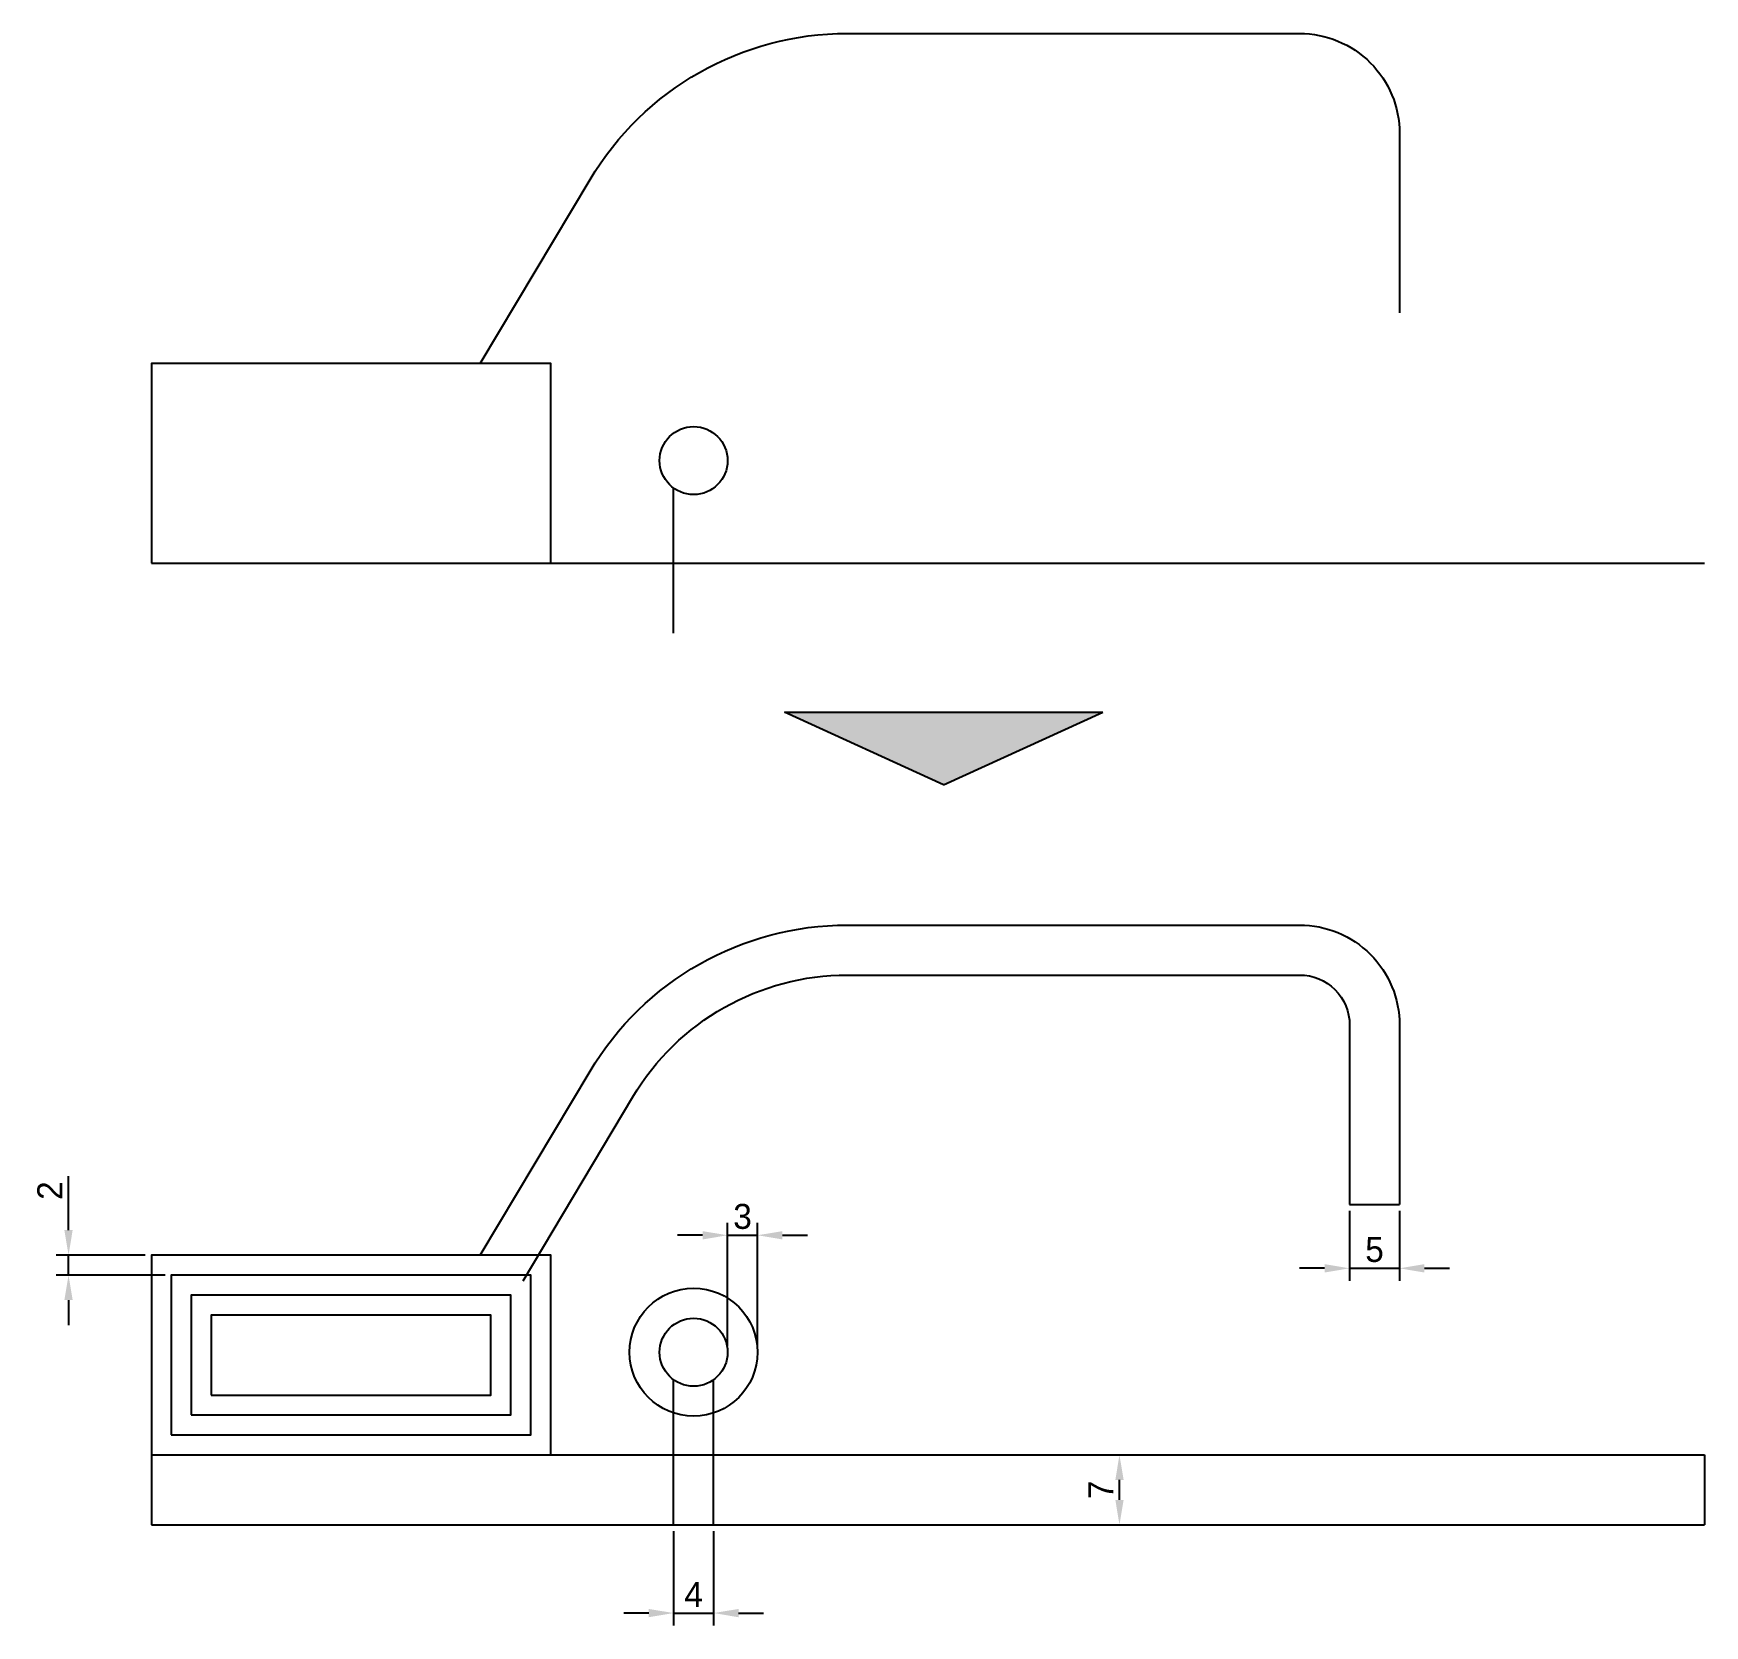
# Model space of a CAD drawing. Header units: millimetres. Extents: x 581 to 749, y 49 to 208.
import ezdxf

# ---------------------------------------------------------------- set-up
doc = ezdxf.new("R2010")
doc.units = ezdxf.units.MM
doc.dimstyles.new('ISO-25', dxfattribs={"dimtxt": 2.5, "dimasz": 2.5, "dimexe": 1.25, "dimexo": 0.625, "dimtad": 1, "dimtxsty": 'Standard', "dimcen": 2.5, "dimadec": 0, "dimazin": 0, "dimtfac": 1, "dimtmove": 0, "dimatfit": 3, "dimfxl": 1, "dimarcsym": 0})

# ---------------------------------------------------------------- blocks, each defined once
blk = doc.blocks.new('*D1')
at = {"color": 0, "lineweight": -2, "transparency": 16777216}
for p, q in [((584.74, 88.5), (584.74, 93.92)), ((592.41, 86), (583.49, 86)), ((584.74, 84), (584.74, 86)), ((594.41, 84), (583.49, 84)), ((584.74, 81.5), (584.74, 79))]:
    blk.add_line(p, q, dxfattribs=at)
at = {"color": 0, "transparency": 16777216}
for points in [[(584.32, 88.5), (585.15, 88.5), (584.74, 86)], [(584.32, 81.5), (585.15, 81.5), (584.74, 84)]]:
    blk.add_solid(points, dxfattribs=at)
at = {"layer": 'Defpoints', "color": 0, "transparency": 16777216}
for p in [(584.74, 86), (593.03, 86), (595.03, 84)]:
    blk.add_point(p, dxfattribs=at)
at = {"color": 0, "transparency": 16777216, "insert": (582.86, 92.46), "char_height": 2.5, "attachment_point": 5, "rotation": 90}
blk.add_mtext('2', dxfattribs=at)
blk = doc.blocks.new('*D2')
at = {"color": 0, "lineweight": -2, "transparency": 16777216}
for p, q in [((645.33, 58.37), (645.33, 48.92)), ((649.33, 58.37), (649.33, 48.92)), ((642.83, 50.17), (640.33, 50.17)), ((645.33, 50.17), (649.33, 50.17)), ((651.83, 50.17), (654.33, 50.17))]:
    blk.add_line(p, q, dxfattribs=at)
at = {"color": 0, "transparency": 16777216}
for points in [[(642.83, 50.58), (642.83, 49.75), (645.33, 50.17)], [(651.83, 50.58), (651.83, 49.75), (649.33, 50.17)]]:
    blk.add_solid(points, dxfattribs=at)
at = {"layer": 'Defpoints', "color": 0, "transparency": 16777216}
for p in [(645.33, 59), (649.33, 59), (649.33, 50.17)]:
    blk.add_point(p, dxfattribs=at)
at = {"color": 0, "transparency": 16777216, "insert": (647.33, 52.04), "char_height": 2.5, "attachment_point": 5}
blk.add_mtext('4', dxfattribs=at)
blk = doc.blocks.new('*D3')
at = {"color": 0, "lineweight": -2, "transparency": 16777216}
for p, q in [((713.01, 90.43), (713.01, 83.43)), ((718.01, 90.43), (718.01, 83.43)), ((710.51, 84.68), (708.01, 84.68)), ((713.01, 84.68), (718.01, 84.68)), ((720.51, 84.68), (723.01, 84.68))]:
    blk.add_line(p, q, dxfattribs=at)
at = {"color": 0, "transparency": 16777216}
for points in [[(710.51, 85.1), (710.51, 84.26), (713.01, 84.68)], [(720.51, 85.1), (720.51, 84.26), (718.01, 84.68)]]:
    blk.add_solid(points, dxfattribs=at)
at = {"layer": 'Defpoints', "color": 0, "transparency": 16777216}
for p in [(713.01, 91.06), (718.01, 91.06), (718.01, 84.68)]:
    blk.add_point(p, dxfattribs=at)
at = {"color": 0, "transparency": 16777216, "insert": (715.51, 86.55), "char_height": 2.5, "attachment_point": 5}
blk.add_mtext('5', dxfattribs=at)
blk = doc.blocks.new('*D4')
at = {"color": 0, "lineweight": -2, "transparency": 16777216}
for p, q in [((682.13, 66), (691.22, 66)), ((689.97, 61.5), (689.97, 63.5)), ((682.13, 59), (691.22, 59))]:
    blk.add_line(p, q, dxfattribs=at)
at = {"color": 0, "transparency": 16777216}
for points in [[(689.56, 63.5), (690.39, 63.5), (689.97, 66)], [(689.56, 61.5), (690.39, 61.5), (689.97, 59)]]:
    blk.add_solid(points, dxfattribs=at)
at = {"layer": 'Defpoints', "color": 0, "transparency": 16777216}
for p in [(681.5, 66), (689.97, 66), (681.5, 59)]:
    blk.add_point(p, dxfattribs=at)
at = {"color": 0, "transparency": 16777216, "insert": (688.1, 62.5), "char_height": 2.5, "attachment_point": 5, "rotation": 90}
blk.add_mtext('7', dxfattribs=at)
blk = doc.blocks.new('*D6')
at = {"color": 0, "lineweight": -2, "transparency": 16777216}
for p, q in [((650.73, 76.91), (650.73, 89.24)), ((653.73, 76.91), (653.73, 89.24)), ((648.23, 87.99), (645.73, 87.99)), ((650.73, 87.99), (653.73, 87.99)), ((656.23, 87.99), (658.73, 87.99))]:
    blk.add_line(p, q, dxfattribs=at)
at = {"color": 0, "transparency": 16777216}
for points in [[(648.23, 88.4), (648.23, 87.57), (650.73, 87.99)], [(656.23, 88.4), (656.23, 87.57), (653.73, 87.99)]]:
    blk.add_solid(points, dxfattribs=at)
at = {"layer": 'Defpoints', "color": 0, "transparency": 16777216}
for p in [(653.73, 87.99), (650.73, 76.28), (653.73, 76.28)]:
    blk.add_point(p, dxfattribs=at)
at = {"color": 0, "transparency": 16777216, "insert": (652.23, 89.86), "char_height": 2.5, "attachment_point": 5}
blk.add_mtext('3', dxfattribs=at)

msp = doc.modelspace()

# ---------------------------------------------------------------- hatches: boundary and pattern name
h = msp.add_hatch(color=256)
h.dxf.hatch_style = 1
h.paths.add_polyline_path([(656.431, 140.361), (672.364, 133.088), (688.297, 140.361)])

# ---------------------------------------------------------------- linework, layer by layer
for p, q in [((645.326, 148.256), (645.326, 162.785)), ((593.03, 155.256), (748.561, 155.256)), ((656.431, 140.361), (688.297, 140.361)), ((672.364, 133.088), (656.431, 140.361)), ((672.364, 133.088), (688.297, 140.361)), ((713.015, 91.058), (718.015, 91.058)), ((645.326, 58.998), (645.326, 73.527)), ((649.326, 58.998), (649.326, 73.527)), ((593.03, 65.998), (748.561, 65.998)), ((593.03, 65.998), (593.03, 58.998)), ((748.561, 65.998), (748.561, 58.998)), ((593.03, 58.998), (748.561, 58.998))]:
    msp.add_line(p, q)
for points in [[(625.958, 175.256), (636.965, 193.684, -0.2639788), (662.72, 208.3), (708.015, 208.3, -0.4142136), (718.015, 198.3), (718.015, 180.316)], [(625.958, 85.998), (636.965, 104.426, -0.2639788), (662.72, 119.042), (708.015, 119.042, -0.4142136), (718.015, 109.042), (718.015, 91.058)], [(630.251, 83.434), (641.257, 101.862, -0.2639788), (662.72, 114.042), (708.015, 114.042, -0.4142136), (713.015, 109.042), (713.015, 91.058)]]:
    msp.add_lwpolyline(points, format="xyb")
for points in [[(593.03, 155.256), (633.03, 155.256), (633.03, 175.256), (593.03, 175.256)], [(593.03, 65.998), (633.03, 65.998), (633.03, 85.998), (593.03, 85.998)], [(595.03, 67.998), (631.03, 67.998), (631.03, 83.998), (595.03, 83.998)], [(597.03, 69.998), (629.03, 69.998), (629.03, 81.998), (597.03, 81.998)], [(599.03, 71.998), (627.03, 71.998), (627.03, 79.998), (599.03, 79.998)]]:
    msp.add_lwpolyline(points, close=True)
for centre, radius in [((647.326, 165.538), 3.403), ((647.326, 76.28), 6.403), ((647.326, 76.28), 3.403)]:
    msp.add_circle(centre, radius)

# ---------------------------------------------------------------- dimensions: what is measured, and where the dimension line sits
for base, p1, p2, picture, middle in [((584.738, 85.998), (595.03, 83.998), (593.03, 85.998), '*D1', (582.863, 92.457)), ((689.972, 65.998), (681.5, 58.998), (681.5, 65.998), '*D4', (688.097, 62.498))]:
    dim = msp.add_linear_dim(base=base, p1=p1, p2=p2, angle=90, dimstyle='ISO-25')
    dim.commit()
    dim.dimension.update_dxf_attribs({"geometry": picture, "text_midpoint": middle})
for base, p1, p2, picture, middle in [((653.728, 87.988), (650.728, 76.28), (653.728, 76.28), '*D6', (652.228, 89.863)), ((718.015, 84.679), (713.015, 91.058), (718.015, 91.058), '*D3', (715.515, 86.554)), ((649.326, 50.167), (645.326, 58.998), (649.326, 58.998), '*D2', (647.326, 52.042))]:
    dim = msp.add_linear_dim(base=base, p1=p1, p2=p2, dimstyle='ISO-25')
    dim.commit()
    dim.dimension.update_dxf_attribs({"geometry": picture, "text_midpoint": middle})

doc.saveas('drawing.dxf')
